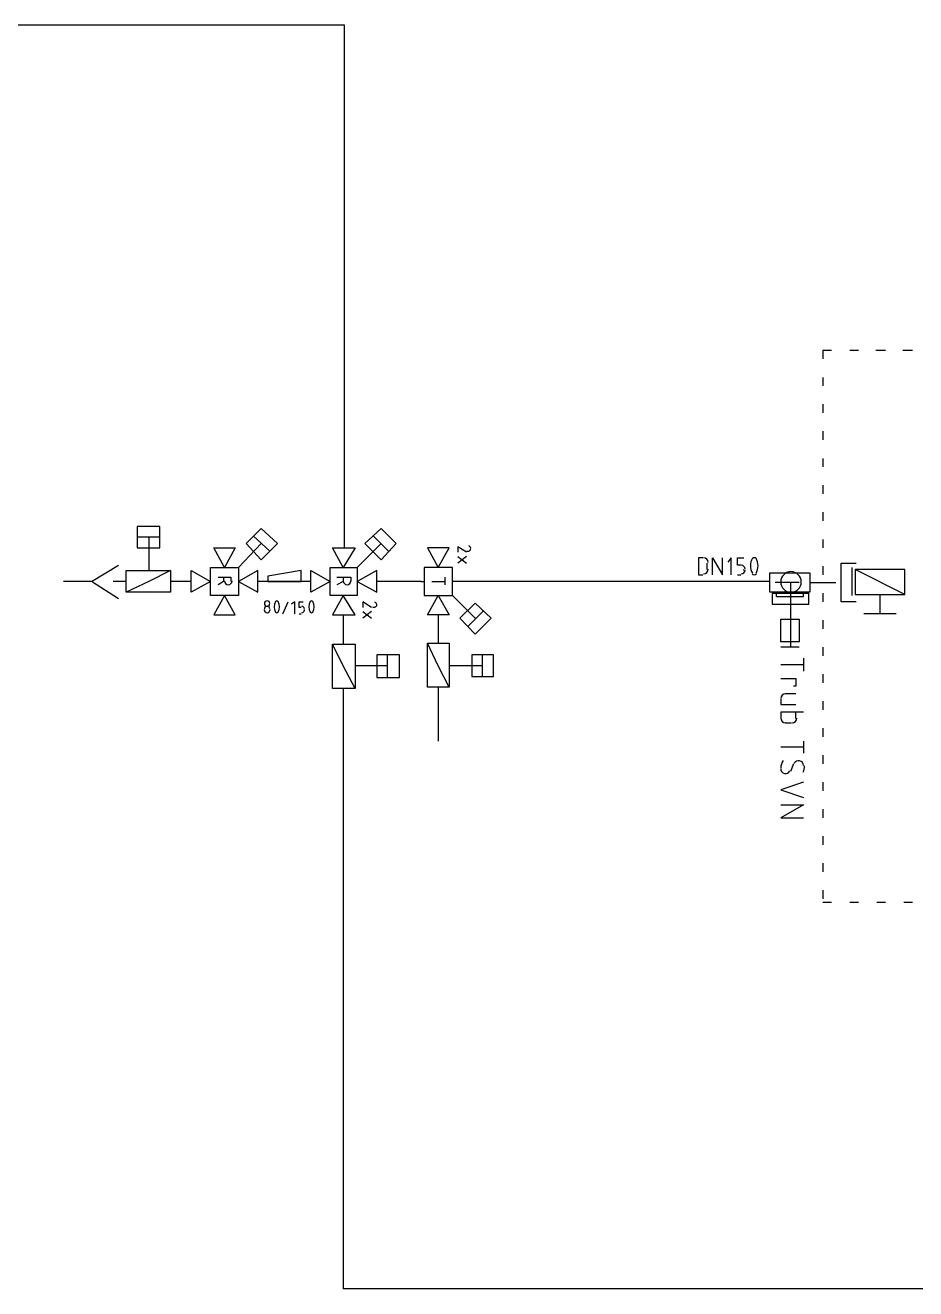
# Model space of a CAD drawing. Header units: millimetres. Extents: x 0 to 33.1, y 1.5 to 45.3.
# Drawn here: x 8.185 to 9.559, y 9.363 to 11.313 of the extents above; entities that cross this region are included whole.
import ezdxf

# ---------------------------------------------------------------- set-up
doc = ezdxf.new("R2010")
doc.units = ezdxf.units.MM
doc.header["$MEASUREMENT"] = 0
doc.layers.get('0').update_dxf_attribs({"linetype": 'CONTINUOUS'})

msp = doc.modelspace()

# ---------------------------------------------------------------- linework, layer by layer
at = {"color": 7, "linetype": 'Continuous'}
for p, q in [((8.67779, 11.3128), (7.26113, 11.3128)), ((8.67779, 11.3128), (8.67779, 11.3128)), ((8.67779, 10.6261), (8.67779, 11.3128)), ((8.67779, 10.5928), (8.67779, 10.6261)), ((8.67779, 10.5061), (8.67779, 10.5928)), ((8.62608, 10.4544), (8.54443, 10.4544)), ((8.79611, 10.4544), (8.72775, 10.4544)), ((8.95611, 10.4544), (8.84776, 10.4544)), ((9.33442, 10.4544), (8.95611, 10.4544)), ((8.67611, 10.4028), (8.67611, 10.3578)), ((8.82275, 10.4028), (8.82275, 10.3594)), ((8.67611, 10.2894), (8.67611, 9.36279)), ((8.82275, 10.2911), (8.82275, 10.2078)), ((11.4544, 9.36279), (8.67611, 9.36279))]:
    msp.add_line(p, q, dxfattribs=at)
at = {"color": 140, "linetype": 'Continuous'}
for p, q in [((9.42947, 10.8111), (9.41613, 10.8111)), ((9.41613, 10.8111), (9.41613, 10.7978)), ((9.47114, 10.8111), (9.45779, 10.8111)), ((9.51281, 10.8111), (9.49778, 10.8111)), ((9.55447, 10.8111), (9.53944, 10.8111)), ((9.41613, 10.7694), (9.41613, 10.7561)), ((9.41613, 10.7278), (9.41613, 10.7145)), ((9.41613, 10.6861), (9.41613, 10.6728)), ((9.41613, 10.6444), (9.41613, 10.6311)), ((9.41613, 10.6028), (9.41613, 10.5895)), ((9.41613, 10.5611), (9.41613, 10.5478)), ((9.41613, 10.5194), (9.41613, 10.5061)), ((9.41613, 10.4778), (9.41613, 10.4645)), ((9.44444, 10.4228), (9.44444, 10.4828)), ((9.44444, 10.4828), (9.46778, 10.4828)), ((9.44444, 10.4228), (9.44444, 10.4828)), ((9.44444, 10.4828), (9.46778, 10.4828)), ((9.44444, 10.4228), (9.44444, 10.4828)), ((9.44444, 10.4828), (9.46778, 10.4828)), ((9.44444, 10.4228), (9.44444, 10.4828)), ((9.44444, 10.4828), (9.46778, 10.4828)), ((9.44444, 10.4228), (9.44444, 10.4828)), ((9.44444, 10.4828), (9.46778, 10.4828)), ((9.4611, 10.4761), (9.4611, 10.4328)), ((9.4611, 10.4761), (9.4611, 10.4328)), ((9.4611, 10.4761), (9.4611, 10.4328)), ((9.4611, 10.4761), (9.4611, 10.4328)), ((9.4611, 10.4761), (9.4611, 10.4328)), ((9.54275, 10.4728), (9.4661, 10.4728)), ((9.4661, 10.4728), (9.4661, 10.4345)), ((9.54275, 10.4345), (9.4661, 10.4728)), ((9.54275, 10.4728), (9.4661, 10.4728)), ((9.4661, 10.4728), (9.4661, 10.4345)), ((9.54275, 10.4345), (9.4661, 10.4728)), ((9.54275, 10.4345), (9.54275, 10.4728)), ((9.54275, 10.4345), (9.54275, 10.4728)), ((9.41613, 10.4528), (9.43446, 10.4528)), ((9.41613, 10.4528), (9.43608, 10.4528)), ((9.41613, 10.4528), (9.43446, 10.4528)), ((9.41613, 10.4528), (9.43446, 10.4528)), ((9.41613, 10.4528), (9.43446, 10.4528)), ((9.41613, 10.4361), (9.41613, 10.4228)), ((9.4661, 10.4345), (9.54275, 10.4345)), ((9.4661, 10.4345), (9.54275, 10.4345)), ((9.50444, 10.4045), (9.50444, 10.4345)), ((9.50444, 10.4045), (9.50444, 10.4345)), ((9.46778, 10.4228), (9.44444, 10.4228)), ((9.46778, 10.4228), (9.44444, 10.4228)), ((9.46778, 10.4228), (9.44444, 10.4228)), ((9.46778, 10.4228), (9.44444, 10.4228)), ((9.46778, 10.4228), (9.44444, 10.4228)), ((9.41613, 10.3944), (9.41613, 10.3811)), ((9.52946, 10.4045), (9.47944, 10.4045)), ((9.52946, 10.4045), (9.47944, 10.4045)), ((9.52946, 10.4045), (9.50444, 10.4045)), ((9.52946, 10.4045), (9.50444, 10.4045)), ((9.41613, 10.3528), (9.41613, 10.3395)), ((9.41613, 10.3111), (9.41613, 10.2978)), ((9.41613, 10.2694), (9.41613, 10.2561)), ((9.41613, 10.2278), (9.41613, 10.2145)), ((9.41613, 10.1861), (9.41613, 10.1728)), ((9.41613, 10.1444), (9.41613, 10.1311)), ((9.41613, 10.1028), (9.41613, 10.0895)), ((9.41613, 10.0611), (9.41613, 10.0478)), ((9.41613, 10.0194), (9.41613, 10.0061)), ((9.41613, 9.97775), (9.41613, 9.96446)), ((9.41613, 9.95942), (9.42947, 9.95942)), ((9.45779, 9.95942), (9.47114, 9.95942)), ((9.49946, 9.95942), (9.51281, 9.95942)), ((9.54113, 9.95942), (9.55447, 9.95942))]:
    msp.add_line(p, q, dxfattribs=at)
at = {"color": 0, "linetype": 'Continuous'}
for p, q in [((8.39279, 10.5394), (8.35781, 10.5394)), ((8.35781, 10.5394), (8.35781, 10.5061)), ((8.39279, 10.5061), (8.39279, 10.5394)), ((8.54943, 10.5361), (8.5261, 10.5128)), ((8.57443, 10.5128), (8.54943, 10.5361)), ((8.73443, 10.5361), (8.70942, 10.5128)), ((8.75776, 10.5128), (8.73443, 10.5361)), ((8.39279, 10.5228), (8.35781, 10.5228)), ((8.37608, 10.5228), (8.37608, 10.4711)), ((8.54943, 10.5128), (8.51443, 10.4761)), ((8.5261, 10.5128), (8.54943, 10.4878)), ((8.56278, 10.5011), (8.53776, 10.5245)), ((8.54943, 10.4878), (8.57443, 10.5128)), ((8.73443, 10.5128), (8.69775, 10.4761)), ((8.70942, 10.5128), (8.73443, 10.4878)), ((8.7461, 10.5011), (8.72276, 10.5245)), ((8.73443, 10.4878), (8.75776, 10.5128)), ((8.35781, 10.5061), (8.39279, 10.5061)), ((8.49278, 10.4761), (8.47613, 10.5061)), ((8.47613, 10.5061), (8.50944, 10.5061)), ((8.50944, 10.5061), (8.49278, 10.4761)), ((8.67611, 10.4761), (8.65944, 10.5061)), ((8.65944, 10.5061), (8.69444, 10.5061)), ((8.69444, 10.5061), (8.67611, 10.4761)), ((8.83946, 10.5061), (8.8061, 10.5061)), ((8.8061, 10.5061), (8.82275, 10.4761)), ((8.82275, 10.4761), (8.83946, 10.5061)), ((8.8661, 10.4995), (8.85275, 10.5078)), ((8.85275, 10.5078), (8.85275, 10.4995)), ((8.85275, 10.4928), (8.8661, 10.4828)), ((8.8661, 10.4928), (8.85275, 10.4828)), ((9.23112, 10.4911), (9.22444, 10.4911)), ((9.22444, 10.4911), (9.22444, 10.4645)), ((9.2461, 10.4645), (9.2461, 10.4911)), ((9.2461, 10.4911), (9.26113, 10.4645)), ((9.26113, 10.4645), (9.26113, 10.4911)), ((9.27447, 10.4911), (9.26942, 10.4844)), ((9.27447, 10.4645), (9.27447, 10.4911)), ((9.28444, 10.4794), (9.28444, 10.4911)), ((9.28444, 10.4911), (9.29443, 10.4911)), ((8.28776, 10.4544), (8.32943, 10.4794)), ((8.47114, 10.4328), (8.47114, 10.4761)), ((8.47114, 10.4761), (8.51443, 10.4761)), ((8.51443, 10.4761), (8.51443, 10.4328)), ((8.65608, 10.4328), (8.65608, 10.4761)), ((8.65608, 10.4761), (8.69775, 10.4761)), ((8.69775, 10.4761), (8.69775, 10.4328)), ((8.80111, 10.4761), (8.80111, 10.4328)), ((8.84446, 10.4761), (8.80111, 10.4761)), ((8.84446, 10.4328), (8.84446, 10.4761)), ((9.23779, 10.4728), (9.23779, 10.4828)), ((9.28944, 10.4794), (9.28444, 10.4794)), ((9.29443, 10.4711), (9.29443, 10.4728)), ((8.28776, 10.4544), (8.24447, 10.4544)), ((8.32943, 10.4278), (8.28776, 10.4544)), ((8.3411, 10.4544), (8.32112, 10.4544)), ((8.3411, 10.4378), (8.3411, 10.4711)), ((8.3411, 10.4711), (8.40944, 10.4711)), ((8.37608, 10.4544), (8.3411, 10.4378)), ((8.40944, 10.4711), (8.37608, 10.4544)), ((8.40944, 10.4711), (8.40944, 10.4378)), ((8.44114, 10.4544), (8.40944, 10.4544)), ((8.44114, 10.4378), (8.44114, 10.4711)), ((8.44114, 10.4711), (8.47114, 10.4544)), ((8.47114, 10.4544), (8.44114, 10.4378)), ((8.48281, 10.4611), (8.50276, 10.4611)), ((8.4911, 10.4544), (8.48281, 10.4494)), ((8.4911, 10.4611), (8.4911, 10.4544)), ((8.50276, 10.4611), (8.50276, 10.4544)), ((8.54443, 10.4711), (8.51443, 10.4544)), ((8.51443, 10.4544), (8.54443, 10.4378)), ((8.54443, 10.4378), (8.54443, 10.4711)), ((8.61111, 10.4711), (8.55946, 10.4628)), ((8.55946, 10.4628), (8.55946, 10.4544)), ((8.55946, 10.4544), (8.61111, 10.4544)), ((8.61111, 10.4544), (8.61111, 10.4711)), ((8.62608, 10.4378), (8.62608, 10.4711)), ((8.62608, 10.4711), (8.65608, 10.4544)), ((8.65608, 10.4544), (8.62608, 10.4378)), ((8.66613, 10.4611), (8.68778, 10.4611)), ((8.67611, 10.4544), (8.66613, 10.4494)), ((8.67611, 10.4611), (8.67611, 10.4544)), ((8.68778, 10.4611), (8.68778, 10.4544)), ((8.72775, 10.4711), (8.69775, 10.4544)), ((8.69775, 10.4544), (8.72775, 10.4378)), ((8.72775, 10.4378), (8.72775, 10.4711)), ((8.79611, 10.4544), (8.80111, 10.4544)), ((8.81278, 10.4544), (8.83279, 10.4544)), ((8.83279, 10.4611), (8.83279, 10.4494)), ((8.84776, 10.4544), (8.84446, 10.4544)), ((9.22444, 10.4645), (9.23112, 10.4645)), ((9.28444, 10.4645), (9.28944, 10.4645)), ((9.33442, 10.4378), (9.33442, 10.4678)), ((9.33442, 10.4678), (9.39611, 10.4678)), ((9.3661, 10.4528), (9.3661, 10.3528)), ((9.39611, 10.4678), (9.39611, 10.4378)), ((9.39611, 10.4528), (9.41444, 10.4528)), ((9.39611, 10.4528), (9.41444, 10.4528)), ((9.39611, 10.4528), (9.41444, 10.4528)), ((9.39611, 10.4528), (9.41444, 10.4528)), ((9.39611, 10.4528), (9.41444, 10.4528)), ((9.41444, 10.4528), (9.43446, 10.4528)), ((9.41444, 10.4528), (9.43446, 10.4528)), ((9.41444, 10.4528), (9.43446, 10.4528)), ((9.41613, 10.4528), (9.43446, 10.4528)), ((9.41613, 10.4528), (9.43446, 10.4528)), ((8.40944, 10.4378), (8.3411, 10.4378)), ((8.51443, 10.4328), (8.47114, 10.4328)), ((8.49278, 10.4328), (8.47613, 10.4028)), ((8.50944, 10.4028), (8.49278, 10.4328)), ((8.69775, 10.4328), (8.65608, 10.4328)), ((8.67611, 10.4328), (8.65944, 10.4028)), ((8.69444, 10.4028), (8.67611, 10.4328)), ((8.80111, 10.4328), (8.84446, 10.4328)), ((8.8061, 10.4028), (8.82275, 10.4328)), ((8.82275, 10.4328), (8.83946, 10.4028)), ((8.87944, 10.3978), (8.84446, 10.4328)), ((9.39611, 10.4378), (9.33442, 10.4378)), ((9.33778, 10.4361), (9.33778, 10.4194)), ((9.33778, 10.4361), (9.39442, 10.4361)), ((9.34446, 10.4311), (9.34446, 10.4361)), ((9.38613, 10.4311), (9.38613, 10.4361)), ((9.39442, 10.4194), (9.39442, 10.4361)), ((8.58279, 10.4045), (8.5911, 10.4228)), ((8.60113, 10.4228), (8.59614, 10.4194)), ((8.60113, 10.4045), (8.60113, 10.4228)), ((8.60781, 10.4144), (8.60781, 10.4228)), ((8.60781, 10.4228), (8.61442, 10.4228)), ((8.61111, 10.4144), (8.60781, 10.4144)), ((8.71946, 10.4144), (8.70611, 10.4228)), ((8.70611, 10.4228), (8.70611, 10.4144)), ((8.85612, 10.3978), (8.87944, 10.4211)), ((8.87944, 10.4211), (8.90446, 10.3978)), ((9.33778, 10.4194), (9.3661, 10.4194)), ((9.34446, 10.4311), (9.3661, 10.4311)), ((9.3661, 10.4311), (9.38613, 10.4311)), ((9.3661, 10.4194), (9.39442, 10.4194)), ((8.47613, 10.4028), (8.50944, 10.4028)), ((8.55447, 10.4094), (8.55447, 10.4111)), ((8.56278, 10.4111), (8.56278, 10.4094)), ((8.60781, 10.4045), (8.61111, 10.4045)), ((8.6161, 10.4094), (8.6161, 10.4111)), ((8.65944, 10.4028), (8.69444, 10.4028)), ((8.70611, 10.4078), (8.71946, 10.3978)), ((8.71946, 10.4078), (8.70611, 10.3978)), ((8.83946, 10.4028), (8.8061, 10.4028)), ((8.87944, 10.3728), (8.85612, 10.3978)), ((8.89279, 10.4094), (8.86778, 10.3844)), ((8.90446, 10.3978), (8.87944, 10.3728)), ((9.35113, 10.3611), (9.35113, 10.3961)), ((9.35113, 10.3961), (9.37944, 10.3961)), ((9.37944, 10.3961), (9.37944, 10.3611)), ((8.67611, 10.3244), (8.65944, 10.3578)), ((8.65944, 10.2894), (8.65944, 10.3578)), ((8.65944, 10.3578), (8.69444, 10.3578)), ((8.69444, 10.3578), (8.69444, 10.2894)), ((8.82275, 10.3244), (8.8061, 10.3594)), ((8.8061, 10.2911), (8.8061, 10.3594)), ((8.8061, 10.3594), (8.83946, 10.3594)), ((8.83946, 10.3594), (8.83946, 10.2911)), ((9.37944, 10.3611), (9.35113, 10.3611)), ((8.76281, 10.3411), (8.72775, 10.3411)), ((8.72775, 10.3411), (8.72775, 10.3061)), ((8.74447, 10.3061), (8.74447, 10.3411)), ((8.76281, 10.3061), (8.76281, 10.3411)), ((8.90776, 10.3411), (8.87446, 10.3411)), ((8.87446, 10.3411), (8.87446, 10.3078)), ((8.89111, 10.3078), (8.89111, 10.3411)), ((8.90776, 10.3078), (8.90776, 10.3411)), ((9.37944, 10.3528), (9.35113, 10.3528)), ((9.38613, 10.3361), (9.38613, 10.3161)), ((9.38613, 10.3361), (9.38613, 10.3161)), ((8.69444, 10.2894), (8.67611, 10.3244)), ((8.74447, 10.3244), (8.69444, 10.3244)), ((8.83946, 10.2911), (8.82275, 10.3244)), ((8.89111, 10.3244), (8.83946, 10.3244)), ((9.35113, 10.3261), (9.38613, 10.3261)), ((9.35113, 10.3261), (9.38613, 10.3261)), ((8.72775, 10.3061), (8.76281, 10.3061)), ((8.87446, 10.3078), (8.90776, 10.3078)), ((9.35113, 10.3045), (9.37446, 10.3045)), ((9.35113, 10.3045), (9.37446, 10.3045)), ((9.37446, 10.3045), (9.37446, 10.2928)), ((9.37446, 10.3045), (9.37446, 10.2928)), ((8.69444, 10.2894), (8.65944, 10.2894)), ((8.83946, 10.2911), (8.8061, 10.2911)), ((9.37446, 10.2811), (9.35781, 10.2811)), ((9.37446, 10.2811), (9.35781, 10.2811)), ((9.37446, 10.2928), (9.3711, 10.2928)), ((9.37446, 10.2928), (9.3711, 10.2928)), ((9.35113, 10.2728), (9.35113, 10.2644)), ((9.35113, 10.2728), (9.35113, 10.2644)), ((9.35113, 10.2644), (9.37446, 10.2644)), ((9.35113, 10.2644), (9.37446, 10.2644)), ((9.38613, 10.2528), (9.35113, 10.2528)), ((9.35113, 10.2528), (9.35113, 10.2428)), ((9.38613, 10.2528), (9.35113, 10.2528)), ((9.35113, 10.2528), (9.35113, 10.2428)), ((9.37446, 10.2428), (9.37446, 10.2528)), ((9.37446, 10.2428), (9.37446, 10.2528)), ((9.35781, 10.2361), (9.36778, 10.2361)), ((9.35781, 10.2361), (9.36778, 10.2361)), ((9.35113, 10.1994), (9.38613, 10.1994)), ((9.35113, 10.1994), (9.38613, 10.1994)), ((9.38613, 10.2078), (9.38613, 10.1895)), ((9.38613, 10.2078), (9.38613, 10.1895)), ((9.3711, 10.1728), (9.3661, 10.1611)), ((9.3711, 10.1728), (9.3661, 10.1611)), ((9.38613, 10.1444), (9.35113, 10.1328)), ((9.38613, 10.1444), (9.35113, 10.1328)), ((9.35113, 10.1328), (9.38613, 10.1211)), ((9.35113, 10.1328), (9.38613, 10.1211)), ((9.35113, 10.1094), (9.38613, 10.1094)), ((9.38613, 10.1094), (9.35113, 10.0895)), ((9.35113, 10.1094), (9.38613, 10.1094)), ((9.38613, 10.1094), (9.35113, 10.0895)), ((9.35113, 10.0895), (9.38613, 10.0895)), ((9.35113, 10.0895), (9.38613, 10.0895))]:
    msp.add_line(p, q, dxfattribs=at)
at = {"color": 142, "linetype": 'Continuous'}
msp.add_line((9.37944, 10.4528), (9.34278, 10.4528), dxfattribs=at)
at = {"color": 0, "linetype": 'Continuous'}
for points in [[(8.86643, 10.5017), (8.86768, 10.5009), (8.86931, 10.5009), (8.87067, 10.5016)], [(8.87278, 10.5053), (8.87278, 10.5071), (8.87153, 10.5088), (8.86974, 10.5093)], [(8.87067, 10.5016), (8.87196, 10.5024), (8.87278, 10.5038), (8.87278, 10.5053)], [(9.23942, 10.4836), (9.23942, 10.4877), (9.23611, 10.4911), (9.23193, 10.4911)], [(9.31028, 10.4911), (9.30897, 10.4911), (9.30772, 10.4905), (9.30692, 10.4894)], [(9.31364, 10.4894), (9.31282, 10.4905), (9.31158, 10.4911), (9.31028, 10.4911)], [(9.23193, 10.4661), (9.23611, 10.4661), (9.23942, 10.4695), (9.23942, 10.4736)], [(9.29611, 10.4736), (9.29611, 10.4768), (9.29351, 10.4794), (9.29025, 10.4794)], [(9.29025, 10.4661), (9.29351, 10.4661), (9.29611, 10.4687), (9.29611, 10.4719)], [(9.30735, 10.4901), (9.3035, 10.4829), (9.3035, 10.4743), (9.30735, 10.4672)], [(9.31321, 10.4672), (9.31706, 10.4743), (9.31706, 10.4829), (9.31321, 10.4901)], [(8.49278, 10.4553), (8.49278, 10.452), (8.49539, 10.4494), (8.49858, 10.4494)], [(8.49858, 10.4494), (8.50185, 10.4494), (8.50444, 10.452), (8.50444, 10.4553)], [(8.67611, 10.4553), (8.67611, 10.452), (8.67871, 10.4494), (8.68197, 10.4494)], [(8.68197, 10.4494), (8.68517, 10.4494), (8.68778, 10.452), (8.68778, 10.4553)], [(9.30692, 10.4662), (9.30772, 10.4651), (9.30897, 10.4645), (9.31028, 10.4645)], [(9.31028, 10.4645), (9.31158, 10.4645), (9.31282, 10.4651), (9.31364, 10.4662)], [(9.36697, 10.4695), (9.35818, 10.4695), (9.35113, 10.4623), (9.35113, 10.4536)], [(9.35113, 10.4536), (9.35113, 10.4449), (9.35818, 10.4378), (9.36697, 10.4378)], [(9.38276, 10.4536), (9.38276, 10.4623), (9.37571, 10.4695), (9.36697, 10.4695)], [(9.36697, 10.4378), (9.37571, 10.4378), (9.38276, 10.4449), (9.38276, 10.4536)], [(8.5586, 10.4244), (8.55632, 10.4244), (8.55442, 10.4226), (8.55442, 10.4203)], [(8.55442, 10.4203), (8.55442, 10.418), (8.55632, 10.4161), (8.5586, 10.4161)], [(8.5586, 10.4161), (8.55632, 10.4161), (8.55442, 10.4142), (8.55442, 10.4119)], [(8.56278, 10.4203), (8.56278, 10.4226), (8.56093, 10.4244), (8.5586, 10.4244)], [(8.5586, 10.4161), (8.56093, 10.4161), (8.56278, 10.418), (8.56278, 10.4203)], [(8.56278, 10.4119), (8.56278, 10.4142), (8.56093, 10.4161), (8.5586, 10.4161)], [(8.5715, 10.4236), (8.56874, 10.4184), (8.56874, 10.4122), (8.5715, 10.407)], [(8.57363, 10.4244), (8.57281, 10.4244), (8.57206, 10.424), (8.57161, 10.4234)], [(8.57563, 10.4234), (8.57514, 10.424), (8.57437, 10.4244), (8.57363, 10.4244)], [(8.57568, 10.407), (8.57844, 10.4122), (8.57844, 10.4184), (8.57568, 10.4236)], [(8.6161, 10.4119), (8.6161, 10.4142), (8.61426, 10.4161), (8.61193, 10.4161)], [(8.62489, 10.4236), (8.62207, 10.4184), (8.62207, 10.4122), (8.62489, 10.407)], [(8.62696, 10.4244), (8.62614, 10.4244), (8.62537, 10.424), (8.62494, 10.4234)], [(8.62896, 10.4234), (8.62847, 10.424), (8.62771, 10.4244), (8.62696, 10.4244)], [(8.62901, 10.407), (8.63178, 10.4122), (8.63178, 10.4184), (8.62901, 10.4236)], [(8.7214, 10.4151), (8.72271, 10.4143), (8.72433, 10.4142), (8.72564, 10.415)], [(8.72775, 10.4186), (8.72781, 10.4205), (8.72657, 10.4221), (8.72472, 10.4226)], [(8.72564, 10.415), (8.72694, 10.4157), (8.72781, 10.4171), (8.72775, 10.4186)], [(8.55442, 10.4103), (8.55442, 10.408), (8.55632, 10.4061), (8.5586, 10.4061)], [(8.5586, 10.4061), (8.56093, 10.4061), (8.56278, 10.408), (8.56278, 10.4103)], [(8.57161, 10.4071), (8.57206, 10.4065), (8.57281, 10.4061), (8.57363, 10.4061)], [(8.57363, 10.4061), (8.57437, 10.4061), (8.57514, 10.4065), (8.57563, 10.4071)], [(8.61193, 10.4061), (8.61426, 10.4061), (8.6161, 10.408), (8.6161, 10.4103)], [(8.62494, 10.4071), (8.62537, 10.4065), (8.62614, 10.4061), (8.62696, 10.4061)], [(8.62696, 10.4061), (8.62771, 10.4061), (8.62847, 10.4065), (8.62896, 10.4071)], [(9.35861, 10.2811), (9.35449, 10.2811), (9.35113, 10.2778), (9.35113, 10.2736)], [(9.35861, 10.2811), (9.35449, 10.2811), (9.35113, 10.2778), (9.35113, 10.2736)], [(9.35113, 10.2436), (9.35113, 10.2395), (9.35449, 10.2361), (9.35861, 10.2361)], [(9.35113, 10.2436), (9.35113, 10.2395), (9.35449, 10.2361), (9.35861, 10.2361)], [(9.3686, 10.2361), (9.37278, 10.2361), (9.37608, 10.2395), (9.37608, 10.2436)], [(9.3686, 10.2361), (9.37278, 10.2361), (9.37608, 10.2395), (9.37608, 10.2436)], [(9.35508, 10.1781), (9.35265, 10.1745), (9.35129, 10.1704), (9.35113, 10.1662)], [(9.35508, 10.1781), (9.35265, 10.1745), (9.35129, 10.1704), (9.35113, 10.1662)], [(9.35113, 10.1653), (9.35113, 10.1618), (9.35351, 10.1588), (9.35688, 10.158)], [(9.35113, 10.1653), (9.35113, 10.1618), (9.35351, 10.1588), (9.35688, 10.158)], [(9.35688, 10.158), (9.36025, 10.1572), (9.36372, 10.1588), (9.36529, 10.1619)], [(9.35688, 10.158), (9.36025, 10.1572), (9.36372, 10.1588), (9.36529, 10.1619)], [(9.38032, 10.1776), (9.37696, 10.1784), (9.37349, 10.1768), (9.3719, 10.1737)], [(9.38032, 10.1776), (9.37696, 10.1784), (9.37349, 10.1768), (9.3719, 10.1737)], [(9.38613, 10.1703), (9.38613, 10.1738), (9.38374, 10.1768), (9.38032, 10.1776)], [(9.38613, 10.1703), (9.38613, 10.1738), (9.38374, 10.1768), (9.38032, 10.1776)], [(9.38574, 10.1599), (9.38704, 10.1631), (9.38775, 10.1666), (9.38775, 10.17)], [(9.38574, 10.1599), (9.38704, 10.1631), (9.38775, 10.1666), (9.38775, 10.17)]]:
    msp.add_open_spline(points, degree=3, dxfattribs=at)

doc.saveas('drawing.dxf')
